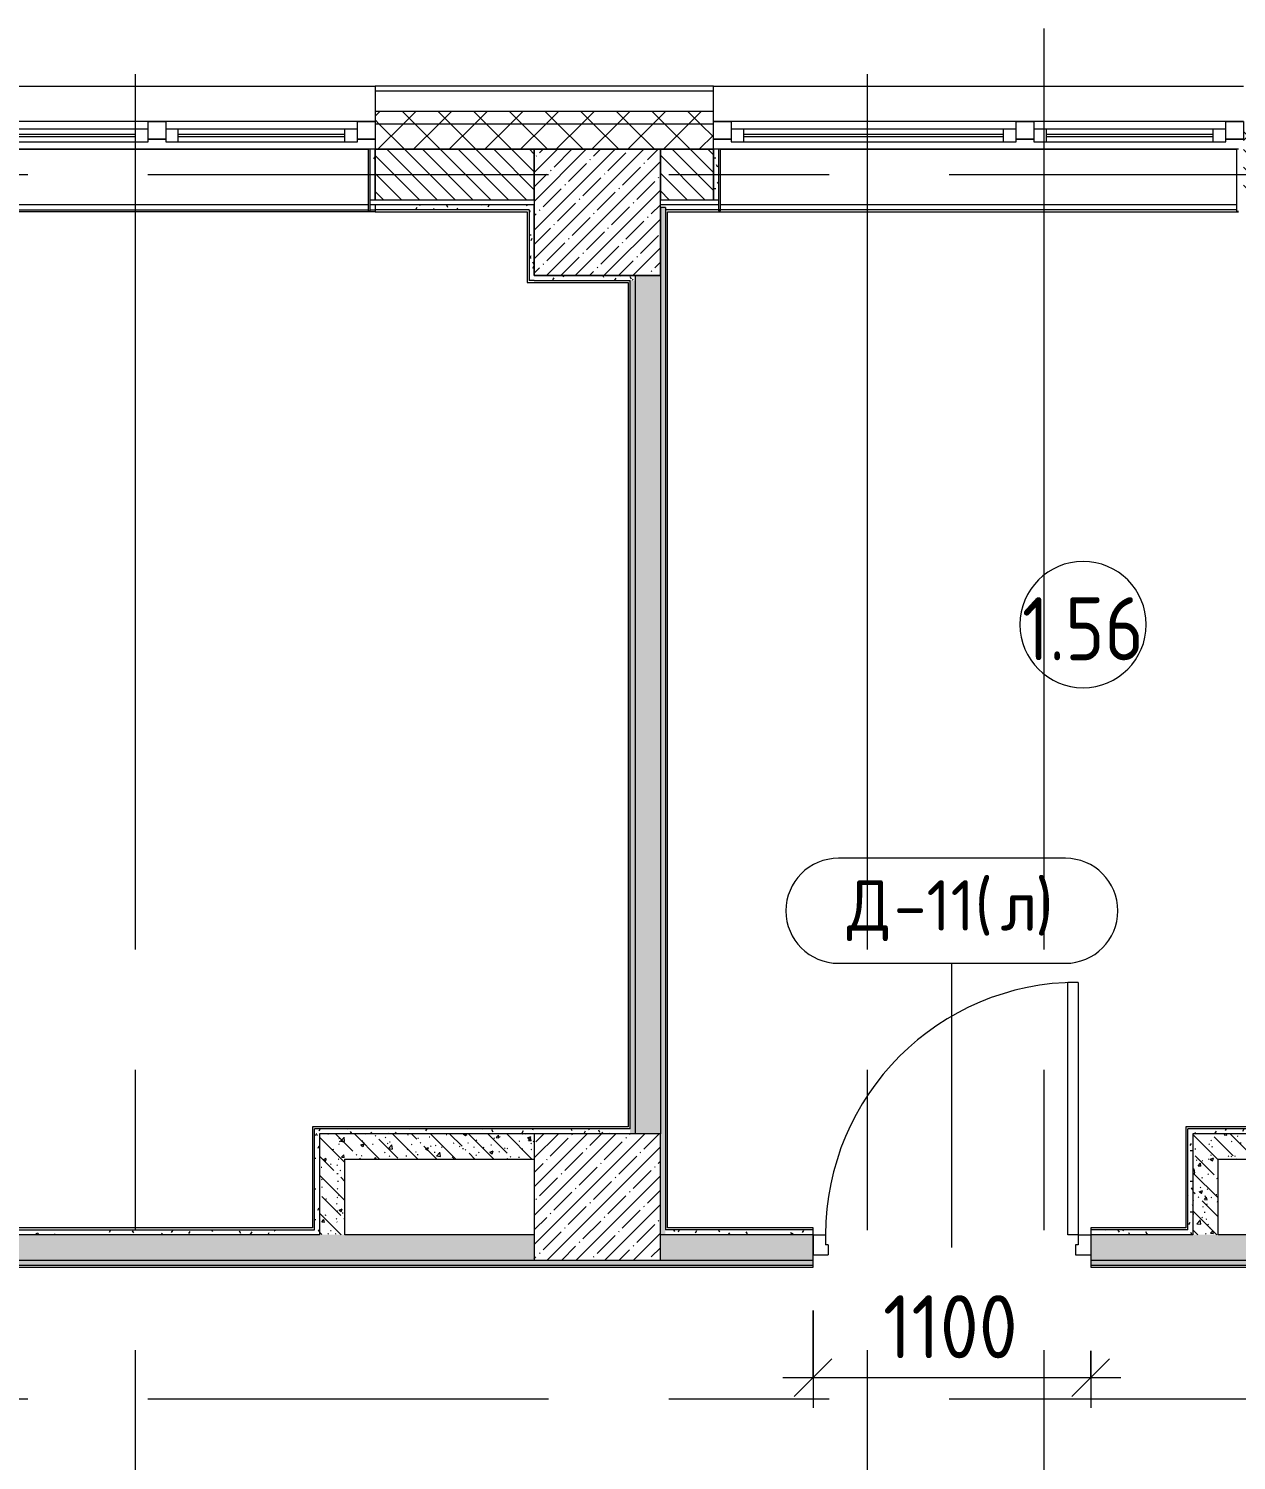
# Model space of a CAD drawing. Header units: millimetres. Extents: x 35848 to 85156, y -2706 to 28205.
# Drawn here: x 71537 to 76322, y 21906 to 27578 of the extents above; entities that cross this region are included whole.
import ezdxf

# ---------------------------------------------------------------- set-up
doc = ezdxf.new("R2010")
doc.units = ezdxf.units.MM
doc.linetypes.add('Осевая', pattern=[3175, 635, -476.25, 1587.5, -476.25])
for name, color, linetype, lineweight in [('A-ANNO-DIMS', 7, 'Continuous', 9), ('A-ANNO-DIMS-100', 7, 'Continuous', 9), ('A-AREA-IDEN', 7, 'Continuous', 9), ('A-DOOR-IDEN', 7, 'Continuous', 9), ('A-GLAZ', 7, 'Continuous', 9), ('A-GLAZ-1', 7, 'Continuous', 13), ('A-WALL', 7, 'Continuous', 9), ('I-WALL', 7, 'Continuous', 9), ('S-COLS', 7, 'Continuous', 9), ('Оси', 7, 'Continuous', 9), ('Оси-2', 7, 'Осевая', 9)]:
    doc.layers.add(name, color=color, linetype=linetype, lineweight=lineweight)
for name, color, linetype, lineweight, true_color in [('A-DOOR-1', 1, 'Continuous', 9, 0xff0000), ('A-DOOR-2', 1, 'Continuous', 13, 0xff0000), ('A-DOOR-FRAM-1', 1, 'Continuous', 13, 0xff0000), ('A-WALL-1', 7, 'Continuous', 9, 0x3c3c3c), ('A-WALL-FNSH-1', 7, 'Continuous', 9, 0x3c3c3c)]:
    doc.layers.add(name, color=color, linetype=linetype, lineweight=lineweight, true_color=true_color)
doc.styles.add('GOST Common', font='GOST_Common.ttf', dxfattribs={"height": 200})
doc.styles.add('GOST Common_1', font='GOST_Common.ttf', dxfattribs={"width": 0.9, "height": 250})
doc.styles.add('ISOCPEUR', font='isocpeur.ttf', dxfattribs={"width": 0.9, "height": 250})
doc.dimstyles.new('ISO-2_5_0_9К_БОЛЬШОЙ', dxfattribs={"dimscale": 304.8, "dimtxt": 248.995294, "dimasz": 0.492126, "dimexe": 0.393701, "dimexo": 0.984252, "dimgap": 0, "dimtad": 1, "dimdec": 0, "dimrnd": 10, "dimzin": 0, "dimdsep": 46, "dimtxsty": 'ISOCPEUR', "dimblk1": 'OBLIQUE', "dimblk2": 'OBLIQUE', "dimsah": 1, "dimcen": 0.09, "dimdle": 0.393701, "dimazin": 0, "dimtfac": 1, "dimtdec": 4, "dimtix": 1, "dimtmove": 0, "dimatfit": 3, "dimfxl": 1, "dimtvp": 1, "dimtolj": 1, "dimtzin": 0, "dimarcsym": 2})
pattern_1 = [(135, (0, 0), (-75.43415, -75.43415), [106.68, -17.78, 3.556, -17.78]), (135, (0, 75.39), (-75.43415, -75.43415), []), (50, (0, 0), (127.52922, -11.15758), [13.335, -146.685]), (355, (0, 0), (-24.66966, 133.74002), [10.668, -117.348]), (100.451, (10.63, -0.93), (102.85973, 122.58178), [11.333, -124.663]), (46.184, (0, 35.56), (189.75516, -29.43036), [20.002, -220.027]), (96.636, (15.81, 33.1), (166.1822, 173.1996), [17, -186.995]), (351.184, (0, 35.56), (166.18393, 173.19757), [16.002, -176.022]), (21, (17.78, 26.67), (106.13027, -71.58603), [13.335, -146.685]), (326, (17.78, 26.67), (43.26188, 128.93175), [10.668, -117.348]), (71.451, (26.62, 20.7), (149.39198, 57.34505), [11.333, -124.663]), (37.5, (0, 0), (2.162228, 59.188357), [3.353, -112.573, 3.353, -115.773, -117.793]), (37.5, (0, 0), (2.162228, 59.188357), [-235.052, 3.353, -114.44]), (7.5, (0, 0), (46.773857, 70.126152), [3.353, -64.567, 3.353, -109.906, -44.894]), (7.5, (0, 0), (46.773857, 70.126152), [-181.178, 3.353, -41.542]), (327.5, (-39.65, 0), (94.91367, -4.010093), [3.353, -41.097, 3.353, -135.331, -184.023]), (327.5, (-39.65, 0), (94.91367, -4.010093), [-183.134, 3.353, -180.67]), (317.5, (-57.43, 0), (103.69057, 17.79882), [3.353, -54.432, 3.353, -88.748, -130.683]), (317.5, (-57.43, 0), (103.69057, 17.79882), [-149.885, 3.353, -127.33])]
pattern_2 = [(45, (0, 0), (-70.71068, 70.71068), []), (135, (0, 0), (-70.71068, -70.71068), [])]
pattern_3 = [(0, (0, 0), (121.92, 30.48), [10.058, -81.382, 10.058, -81.382, -487.68]), (0, (0, 0), (121.92, 30.48), [-182.88, 10.058, -172.822, 10.058, -81.382, -213.36]), (0, (0, 0), (121.92, 30.48), [-457.2, 10.058, -50.902, 10.058, -142.342]), (120, (45.72, 15.24), (-87.356454, 90.345817), [10.058, -81.382, 10.058, -81.382, -487.68]), (120, (45.72, 15.24), (-87.356454, 90.345817), [-182.88, 10.058, -172.822, 10.058, -81.382, -213.36]), (120, (45.72, 15.24), (-87.356454, 90.345817), [-457.2, 10.058, -50.902, 10.058, -142.342]), (240, (60.96, 76.2), (-34.563546, -120.825817), [10.058, -81.382, 10.058, -81.382, -487.68]), (240, (60.96, 76.2), (-34.563546, -120.825817), [-182.88, 10.058, -172.822, 10.058, -81.382, -213.36]), (240, (60.96, 76.2), (-34.563546, -120.825817), [-457.2, 10.058, -50.902, 10.058, -142.342])]

# ---------------------------------------------------------------- blocks, each defined once
blk = doc.blocks.new('110_Дверь_СКБ_1Ст_Внутренняя1 - Д-11 1100x2100h_кладовые _все__ коридор _между помещениями блока столовой__ моечные _все_-32089444-План заполнения и маркировки дверных проемов 1 этажа в осях 12-23')
at = {"layer": 'A-DOOR-1'}
blk.add_arc((512.5, 50), 1000, 90, 180, dxfattribs=at)
at = {"layer": 'A-DOOR-2'}
for p, q in [((512.5, 1050), (472.5, 1050)), ((472.5, 50), (472.5, 1050)), ((512.5, 1050), (512.5, 50)), ((512.5, 50), (472.5, 50))]:
    blk.add_line(p, q, dxfattribs=at)
at = {"layer": 'A-DOOR-FRAM-1'}
for p, q in [((-537.5, 50), (-537.5, -30)), ((-537.5, 50), (-487.5, 50)), ((-487.5, 50), (-487.5, 10)), ((-477.5, 10), (-487.5, 10)), ((-477.5, 10), (-477.5, -30)), ((502.5, 10), (502.5, -30)), ((512.5, 10), (502.5, 10)), ((512.5, 50), (512.5, 10)), ((512.5, 50), (562.5, 50)), ((562.5, 50), (562.5, -30)), ((-537.5, -30), (-477.5, -30)), ((502.5, -30), (562.5, -30))]:
    blk.add_line(p, q, dxfattribs=at)
blk = doc.blocks.new('BSC_Колонна _Прямоугольная - 500х500-V24-План заполнения и маркировки дверных проемов 1 этажа в осях 12-23')
at = {"layer": 'S-COLS'}
h = blk.add_hatch(dxfattribs=at)
h.set_pattern_fill('FP_33', color=256, style=0, pattern_type=2)
h.set_pattern_definition([(45, (-73790, -22950), (-57.02463, 57.02463), []), (45, (-73732.975, -22950), (-57.02463, 57.02463), [100.806, -20.161, 3.353, -16.808])])
h.paths.add_polyline_path([(-250, -250), (250, -250), (250, 250), (-250, 250), (-250, 226.2)])
for p, q in [((250, 250), (-250, 250)), ((-250, 250), (-250, -250)), ((250, -250), (250, 250)), ((-250, -250), (250, -250))]:
    blk.add_line(p, q, dxfattribs=at)
blk = doc.blocks.new('120_Окно_СКБ_2Ст - 120_Окно_СКБ_2Ст 2100х2400 _мал створка справа_-19092174-План заполнения и маркировки дверных проемов 1 этажа в осях 12-23')
at = {"layer": 'A-GLAZ'}
for p, q in [((1050, -5), (-1050, -5)), ((-930, -55), (100, -55)), ((270, -55), (930, -55)), ((-1050, -75), (-980, -75)), ((100, -65), (-930, -65)), ((150, -75), (220, -75)), ((930, -65), (270, -65)), ((980, -75), (1050, -75))]:
    blk.add_line(p, q, dxfattribs=at)
at = {"layer": 'A-GLAZ-1'}
for p, q in [((-1050, -75), (-1050, -5)), ((-1050, -5), (-980, -5)), ((-980, -5), (-980, -75)), ((150, -35), (-980, -35)), ((-980, -35), (-980, -85)), ((-930, -85), (-930, -35)), ((100, -85), (100, -35)), ((150, -75), (150, -5)), ((150, -5), (220, -5)), ((150, -85), (150, -35)), ((220, -5), (220, -75)), ((980, -35), (220, -35)), ((220, -35), (220, -85)), ((270, -85), (270, -35)), ((930, -85), (930, -35)), ((980, -75), (980, -5)), ((980, -5), (1050, -5)), ((980, -85), (980, -35)), ((1050, -5), (1050, -75)), ((-980, -75), (-1050, -75)), ((-980, -85), (150, -85)), ((220, -75), (150, -75)), ((220, -85), (980, -85)), ((1050, -75), (980, -75))]:
    blk.add_line(p, q, dxfattribs=at)
blk = doc.blocks.new('М_двери - Типоразмер_рамка-25223575-План заполнения и маркировки дверных проемов 1 этажа в осях 12-23')
at = {"layer": 'A-DOOR-IDEN'}
for p, q in [((4.496, 2.08), (-4.496, 2.08)), ((-4.496, -2.08), (4.496, -2.08))]:
    blk.add_line(p, q, dxfattribs=at)
for centre, start, end in [((-4.496, 0), 90, 270), ((4.496, 0), 270, 90)]:
    blk.add_arc(centre, 2.08, start, end, dxfattribs=at)
blk = doc.blocks.new('DIMBLOCK36-План заполнения и маркировки дверных проемов 1 этажа в осях 12-23')
at = {"layer": 'A-ANNO-DIMS-100'}
for p, q in [((74644.8, 22500), (74644.8, 22114.1)), ((74644.8, 22234.1), (74644.8, 22500)), ((75744.8, 22340), (75744.8, 22114.1)), ((75744.8, 22234.1), (75744.8, 22340)), ((74524.8, 22234.1), (75864.8, 22234.1))]:
    blk.add_line(p, q, dxfattribs=at)
at = {"layer": 'A-ANNO-DIMS-100', "lineweight": 20}
for p, q in [((74644.8, 22234.1), (74719.8, 22309.1)), ((75744.8, 22234.1), (75819.8, 22309.1)), ((74644.8, 22234.1), (74569.8, 22159.1)), ((75744.8, 22234.1), (75669.8, 22159.1))]:
    blk.add_line(p, q, dxfattribs=at)
at = {"layer": 'A-ANNO-DIMS-100', "color": 0, "insert": (74921.9, 22560.7), "char_height": 250, "width": 655.049, "attachment_point": 1, "line_spacing_factor": 1.149209, "style": 'ISOCPEUR'}
blk.add_mtext('1100', dxfattribs=at)
blk = doc.blocks.new('_Oblique')
at = {"color": 0, "linetype": 'ByBlock', "lineweight": -2}
blk.add_line((-0.5, -0.5), (0.5, 0.5), dxfattribs=at)
blk = doc.blocks.new('Марка_Помещения - Номер-25198446-План заполнения и маркировки дверных проемов 1 этажа в осях 12-23')
at = {"layer": 'A-AREA-IDEN'}
for start, end in [(360, 180), (180, 360)]:
    blk.add_arc((0, 0), 2.5, start, end, dxfattribs=at)

msp = doc.modelspace()

# ---------------------------------------------------------------- hatches: boundary and pattern name
at = {"layer": 'A-WALL'}
h = msp.add_hatch(dxfattribs=at)
h.set_pattern_fill('FP_17', color=256, style=0, pattern_type=2)
h.set_pattern_definition(pattern_2)
h.paths.add_polyline_path([(84510.7, 27200), (84510.7, 27250), (80350, 27250), (80350, 27200), (83385.8, 27200)])
h.paths.add_polyline_path([(70313.8, 27200), (70810, 27200), (70810, 27250), (68210, 27250), (68210, 27200), (68861.3, 27200)])
h.paths.add_polyline_path([(73218.7, 27200), (74250, 27200), (74250, 27250), (72910, 27250), (72910, 27200)])
h.paths.add_polyline_path([(77250, 27200), (77250, 27250), (76350, 27250), (76350, 27200), (76849.8, 27200)])
h.paths.add_polyline_path([(57241.7, 27200), (57705, 27200), (57705, 27250), (56860, 27250), (56860, 27200)])
h.paths.add_polyline_path([(66682.6, 27200), (67110, 27200), (67110, 27250), (66160, 27250), (66160, 27200)])
h.paths.add_polyline_path([(60005, 27200), (61060, 27200), (61060, 27250), (60005, 27250)])
h.paths.add_polyline_path([(54760, 27200), (54760, 27250), (53860, 27250), (53860, 27200), (54336.8, 27200)])
h.paths.add_polyline_path([(51760, 27200), (51760, 27250), (50860, 27250), (50860, 27200), (51431.9, 27200)])
h.paths.add_polyline_path([(48527, 27200), (48760, 27200), (48760, 27250), (47660, 27250), (47660, 27200), (47800.7, 27200)])
h.paths.add_polyline_path([(44169.6, 27200), (44560, 27200), (44560, 27250), (42160, 27250), (42160, 27200), (42717.1, 27200)])
h = msp.add_hatch(dxfattribs=at)
h.set_pattern_fill('FP_17', color=256, style=0, pattern_type=2)
h.set_pattern_definition(pattern_2)
h.paths.add_polyline_path([(84510.7, 27100), (84510.7, 27200), (80350, 27200), (80350, 27100), (83385.8, 27100)])
h.paths.add_polyline_path([(76849.8, 27100), (77250, 27100), (77250, 27200), (76350, 27200), (76350, 27100), (76750, 27100)])
h.paths.add_polyline_path([(70310, 27100), (70810, 27100), (70810, 27200), (68210, 27200), (68210, 27100), (68861.3, 27100)])
h.paths.add_polyline_path([(72910, 27100), (74250, 27100), (74250, 27200), (72910, 27200)])
h.paths.add_polyline_path([(66760, 27100), (67110, 27100), (67110, 27200), (66160, 27200), (66160, 27100), (66682.6, 27100)])
h.paths.add_polyline_path([(61060, 27100), (61060, 27200), (60005, 27200), (60005, 27100), (60872.8, 27100)])
h.paths.add_polyline_path([(51431.9, 27100), (51760, 27100), (51760, 27200), (50860, 27200), (50860, 27100)])
h.paths.add_polyline_path([(54160, 27100), (54760, 27100), (54760, 27200), (53860, 27200), (53860, 27100)])
h.paths.add_polyline_path([(57241.7, 27100), (57705, 27100), (57705, 27200), (56860, 27200), (56860, 27100)])
h.paths.add_polyline_path([(48160, 27100), (48760, 27100), (48760, 27200), (47660, 27200), (47660, 27100), (47800.7, 27100)])
h.paths.add_polyline_path([(44560, 27100), (44560, 27200), (42160, 27200), (42160, 27100), (44169.6, 27100)])
h = msp.add_hatch(dxfattribs=at)
h.set_pattern_fill('FP_21', color=256, style=0, pattern_type=2)
h.set_pattern_definition([(135, (0, 0), (-35.35534, -35.35534), [])])
h.paths.add_polyline_path([(74040, 26900), (74250, 26900), (74250, 27100), (74040, 27100)])
h.paths.add_polyline_path([(73540, 26900), (73540, 27100), (72910, 27100), (72910, 26900), (73218.7, 26900)])
h.paths.add_polyline_path([(80650, 26900), (80650, 27100), (80350, 27100), (80350, 26900), (80480.9, 26900)])
h.paths.add_polyline_path([(76350, 26900), (76750, 26900), (76750, 27100), (76350, 27100)])
h.paths.add_polyline_path([(66760, 26900), (67060, 26900), (67060, 27100), (66760, 27100)])
h.paths.add_polyline_path([(68410, 26900), (70310, 26900), (70310, 27100), (68206, 27100), (68206, 26900), (68310, 26900)])
h.paths.add_polyline_path([(57550, 26900), (57705, 26900), (57705, 27100), (56860, 27100), (56860, 26900), (57350, 26900)])
h.paths.add_polyline_path([(60146.6, 26900), (60160, 26900), (60160, 27100), (60005, 27100), (60005, 26900)])
h.paths.add_polyline_path([(60872.8, 26900), (61060, 26900), (61060, 27100), (60760, 27100), (60760, 26900)])
h.paths.add_polyline_path([(53860, 26900), (54160, 26900), (54160, 27100), (53860, 27100), (53860, 26965.3)])
h.paths.add_polyline_path([(51760, 26900), (51760, 27100), (50860, 27100), (50860, 26900), (51600, 26900)])
h.paths.add_polyline_path([(47800.7, 26900), (48160, 26900), (48160, 27100), (47660, 27100), (47660, 26900)])
h.paths.add_polyline_path([(44169.6, 26900), (44560, 26900), (44560, 27100), (42760, 27100), (42760, 26900), (42780, 26900)])
at = {"layer": 'I-WALL'}
h = msp.add_hatch(dxfattribs=at)
h.set_pattern_fill('FP_58', color=256, style=0, pattern_type=2)
h.set_pattern_definition(pattern_3)
h.paths.add_polyline_path([(72890, 26900), (72910, 26900), (72910, 27100), (72890, 27100)])
h = msp.add_hatch(dxfattribs=at)
h.set_pattern_fill('FP_58', color=256, style=0, pattern_type=2)
h.set_pattern_definition(pattern_3)
h.paths.add_polyline_path([(74250, 26900), (74270, 26900), (74270, 27100), (74250, 27100)])
h = msp.add_hatch(dxfattribs=at)
h.set_pattern_fill('FP_58', color=256, style=0, pattern_type=2)
h.set_pattern_definition(pattern_3)
h.paths.add_polyline_path([(70838, 26860), (70838, 26880), (70830, 26880), (70830, 26860)])
h.paths.add_polyline_path([(73512, 26860), (73540, 26860), (73540, 26880), (72910, 26880), (72910, 26860), (73218.7, 26860)])
h = msp.add_hatch(dxfattribs=at)
h.set_pattern_fill('FP_58', color=256, style=0, pattern_type=2)
h.set_pattern_definition(pattern_3)
h.paths.add_polyline_path([(73540, 26580), (73540, 26860), (73520, 26860), (73520, 26580)])
h = msp.add_hatch(dxfattribs=at)
h.set_pattern_fill('FP_58', color=256, style=0, pattern_type=2)
h.set_pattern_definition(pattern_3)
h.paths.add_polyline_path([(74060, 22800), (74060, 26870), (74040, 26870), (74040, 22800)])
h = msp.add_hatch(dxfattribs=at)
h.set_pattern_fill('FP_58', color=256, style=0, pattern_type=2)
h.set_pattern_definition(pattern_3)
h.paths.add_polyline_path([(73940, 26580), (73940, 26600), (73540, 26600), (73540, 26580), (73920, 26580)])
h = msp.add_hatch(dxfattribs=at)
h.set_pattern_fill('FP_58', color=256, style=0, pattern_type=2)
h.set_pattern_definition(pattern_3)
h.paths.add_polyline_path([(73940, 23200), (73940, 26580), (73920, 26580), (73920, 23200)])
h = msp.add_hatch(dxfattribs=at)
h.set_pattern_fill('FP_22', color=256, style=0, pattern_type=2)
h.set_pattern_definition(pattern_1)
h.paths.add_polyline_path([(74040, 23200), (74040, 26600), (73940, 26600), (73940, 23200)])
h = msp.add_hatch(dxfattribs=at)
h.set_pattern_fill('FP_58', color=256, style=0, pattern_type=2)
h.set_pattern_definition(pattern_3)
h.paths.add_polyline_path([(73540, 23200), (73920, 23200), (73920, 23220), (72670, 23220), (72670, 23200), (73218.7, 23200)])
h = msp.add_hatch(dxfattribs=at)
h.set_pattern_fill('FP_58', color=256, style=0, pattern_type=2)
h.set_pattern_definition(pattern_3)
h.paths.add_polyline_path([(72690, 22800), (72690, 23200), (72670, 23200), (72670, 22800)])
h = msp.add_hatch(dxfattribs=at)
h.set_pattern_fill('FP_22', color=256, style=0, pattern_type=2)
h.set_pattern_definition(pattern_1)
h.paths.add_polyline_path([(73218.7, 23100), (73540, 23100), (73540, 23200), (72690, 23200), (72690, 23100), (72790, 23100)])
h = msp.add_hatch(dxfattribs=at)
h.set_pattern_fill('FP_58', color=256, style=0, pattern_type=2)
h.set_pattern_definition(pattern_3)
h.paths.add_polyline_path([(76150, 23200), (77130, 23200), (77130, 23220), (76130, 23220), (76130, 23200)])
h = msp.add_hatch(dxfattribs=at)
h.set_pattern_fill('FP_58', color=256, style=0, pattern_type=2)
h.set_pattern_definition(pattern_3)
h.paths.add_polyline_path([(76150, 22800), (76150, 23200), (76130, 23200), (76130, 22800)])
h = msp.add_hatch(dxfattribs=at)
h.set_pattern_fill('FP_22', color=256, style=0, pattern_type=2)
h.set_pattern_definition(pattern_1)
h.paths.add_polyline_path([(76750, 23100), (76750, 23200), (76150, 23200), (76150, 23100), (76250, 23100)])
h = msp.add_hatch(dxfattribs=at)
h.set_pattern_fill('FP_22', color=256, style=0, pattern_type=2)
h.set_pattern_definition(pattern_1)
h.paths.add_polyline_path([(72690, 22800), (72790, 22800), (72790, 23100), (72690, 23100)])
h = msp.add_hatch(dxfattribs=at)
h.set_pattern_fill('FP_22', color=256, style=0, pattern_type=2)
h.set_pattern_definition(pattern_1)
h.paths.add_polyline_path([(76150, 22800), (76250, 22800), (76250, 23100), (76150, 23100)])
h = msp.add_hatch(dxfattribs=at)
h.set_pattern_fill('FP_58', color=256, style=0, pattern_type=2)
h.set_pattern_definition(pattern_3)
h.paths.add_polyline_path([(71160, 22800), (72670, 22800), (72670, 22820), (71160, 22820)])
h = msp.add_hatch(dxfattribs=at)
h.set_pattern_fill('FP_58', color=256, style=0, pattern_type=2)
h.set_pattern_definition(pattern_3)
h.paths.add_polyline_path([(75744.8, 22800), (76130, 22800), (76130, 22820), (75744.8, 22820)])
h.paths.add_polyline_path([(74060, 22800), (74644.8, 22800), (74644.8, 22820), (74060, 22820)])
h = msp.add_hatch(dxfattribs=at)
h.set_pattern_fill('FP_22', color=256, style=0, pattern_type=2)
h.set_pattern_definition(pattern_1)
h.paths.add_polyline_path([(82330, 22700), (82430, 22700), (82430, 22800), (82200, 22800), (82200, 22700)])
h.paths.add_polyline_path([(76123.6, 22700), (76750, 22700), (76750, 22800), (75744.8, 22800), (75744.8, 22700)])
h.paths.add_polyline_path([(74644.8, 22700), (74644.8, 22800), (74040, 22800), (74040, 22700)])
h.paths.add_polyline_path([(77350, 22700), (77350, 22800), (77250, 22800), (77250, 22700)])
h.paths.add_polyline_path([(81250, 22700), (81250, 22800), (81150, 22800), (81150, 22700)])
h.paths.add_polyline_path([(78450, 22700), (80650, 22700), (80650, 22800), (78450, 22800)])
h.paths.add_polyline_path([(73540, 22700), (73540, 22800), (70810, 22800), (70810, 22700), (73218.7, 22700)])
h.paths.add_polyline_path([(68861.3, 22700), (69110, 22700), (69110, 22800), (68310, 22800), (68310, 22700)])
h.paths.add_polyline_path([(70210, 22700), (70310, 22700), (70310, 22800), (70210, 22800)])
h = msp.add_hatch(dxfattribs=at)
h.set_pattern_fill('FP_58', color=256, style=0, pattern_type=2)
h.set_pattern_definition(pattern_3)
h.paths.add_polyline_path([(82330, 22680), (82330, 22700), (82200, 22700), (82200, 22680), (82310, 22680)])
h.paths.add_polyline_path([(77350, 22680), (77350, 22700), (75744.8, 22700), (75744.8, 22680), (76123.6, 22680)])
h.paths.add_polyline_path([(81150, 22680), (81250, 22680), (81250, 22700), (78450, 22700), (78450, 22680), (80650, 22680)])
h.paths.add_polyline_path([(74644.8, 22680), (74644.8, 22700), (70210, 22700), (70210, 22680), (74040, 22680)])
h.paths.add_polyline_path([(68310, 22680), (69110, 22680), (69110, 22700), (68310, 22700)])
at = {"layer": 'S-COLS'}
h = msp.add_hatch(dxfattribs=at)
h.set_pattern_fill('FP_1', color=256, style=0, pattern_type=2)
h.set_pattern_definition([(45, (0, 0), (-57.02463, 57.02463), []), (45, (57.025, 0), (-57.02463, 57.02463), [100.806, -20.161, 3.353, -16.808])])
h.paths.add_polyline_path([(74040, 26600), (74040, 27100), (73540, 27100), (73540, 26600), (73944.9, 26600)])

# ---------------------------------------------------------------- linework, layer by layer
at = {"layer": 'A-DOOR-IDEN'}
msp.add_line((75194.8, 22750), (75194.8, 23875.4), dxfattribs=at)
at = {"layer": 'A-WALL'}
for p, q in [((70810, 27350), (72910, 27350)), ((74250, 27350), (76350, 27350)), ((74250, 27330), (72910, 27330)), ((74250, 27250), (72910, 27250)), ((74250, 27200), (72910, 27200)), ((72882, 27100), (70838, 27100)), ((73540, 27100), (72910, 27100)), ((72910, 27100), (74250, 27100)), ((73540, 26900), (73540, 27100)), ((74250, 27100), (74040, 27100)), ((74040, 27100), (74040, 26900)), ((76322, 27100), (74278, 27100)), ((73520, 26860), (72910, 26860)), ((73520, 26860), (73520, 26580)), ((74060, 26870), (74060, 22820)), ((73540, 26580), (73920, 26580)), ((73920, 23220), (73920, 26580)), ((73920, 23220), (72670, 23220)), ((72670, 22820), (72670, 23220)), ((77130, 23220), (76130, 23220)), ((76130, 22820), (76130, 23220)), ((71180, 22820), (72670, 22820)), ((74644.8, 22820), (74060, 22820)), ((76130, 22820), (75744.8, 22820))]:
    msp.add_line(p, q, dxfattribs=at)
at = {"layer": 'A-WALL-1'}
for p, q in [((72910, 27330), (72910, 27100)), ((74250, 27100), (74250, 27330)), ((72910, 27100), (72890, 27100)), ((72910, 27100), (72910, 26900)), ((72910, 26900), (72910, 27100)), ((74250, 26900), (74250, 27100)), ((74270, 27100), (74250, 27100)), ((74250, 27100), (74250, 26900)), ((72890, 26900), (72910, 26900)), ((72910, 26900), (73540, 26900)), ((74040, 26900), (74250, 26900)), ((74250, 26900), (74270, 26900)), ((73540, 26880), (72910, 26880)), ((72910, 26880), (72910, 26860)), ((73540, 26600), (73540, 26880)), ((74060, 26870), (74040, 26870)), ((74040, 26870), (74040, 23200)), ((74040, 26600), (73540, 26600)), ((73940, 26600), (73940, 23200)), ((73540, 23200), (72690, 23200)), ((72690, 23200), (72690, 22800)), ((76750, 23200), (76150, 23200)), ((76150, 23200), (76150, 22800)), ((72790, 23100), (73540, 23100)), ((72790, 22800), (72790, 23100)), ((76250, 23100), (76750, 23100)), ((76250, 22800), (76250, 23100)), ((74644.8, 22680), (74644.8, 22820)), ((75744.8, 22820), (75744.8, 22680)), ((72690, 22800), (71160, 22800)), ((73540, 22800), (72790, 22800)), ((74644.8, 22800), (74040, 22800)), ((76150, 22800), (75744.8, 22800)), ((76750, 22800), (76250, 22800)), ((70810, 22700), (73540, 22700)), ((74040, 22700), (74644.8, 22700)), ((75744.8, 22700), (76750, 22700)), ((70210, 22680), (74644.8, 22680)), ((75744.8, 22680), (77350, 22680))]:
    msp.add_line(p, q, dxfattribs=at)
at = {"layer": 'A-WALL-FNSH-1'}
for p, q in [((74250, 27350), (72910, 27350)), ((72910, 27350), (72910, 27330)), ((74250, 27330), (74250, 27350)), ((72890, 27100), (72882, 27100)), ((72882, 27100), (72882, 26856)), ((72890, 26856), (72890, 27100)), ((74278, 27100), (74270, 27100)), ((74270, 27100), (74270, 26856)), ((74278, 26856), (74278, 27100)), ((76330, 27100), (76322, 27100)), ((76322, 27100), (76322, 26855)), ((72882, 26856), (72890, 26856)), ((72910, 26860), (72910, 26852)), ((72910, 26852), (73512, 26852)), ((73512, 26852), (73512, 26572)), ((76322, 26860), (74060, 26860)), ((74068, 26852), (76330, 26852)), ((74068, 22828), (74068, 26852)), ((74270, 26856), (74278, 26856)), ((76322, 26855), (76330, 26855)), ((73512, 26572), (73912, 26572)), ((73540, 26580), (73520, 26580)), ((73912, 26572), (73912, 23228)), ((72662, 23228), (72662, 22828)), ((73912, 23228), (72662, 23228)), ((76122, 23228), (76122, 22828)), ((77122, 23228), (76122, 23228)), ((72662, 22828), (71188, 22828)), ((74644.8, 22828), (74068, 22828)), ((74644.8, 22820), (74644.8, 22828)), ((76122, 22828), (75744.8, 22828)), ((75744.8, 22828), (75744.8, 22820)), ((70210, 22672), (74644.8, 22672)), ((74644.8, 22672), (74644.8, 22680)), ((75744.8, 22680), (75744.8, 22672)), ((75744.8, 22672), (77350, 22672))]:
    msp.add_line(p, q, dxfattribs=at)
at = {"layer": 'I-WALL'}
for p, q in [((70838, 27100), (72882, 27100)), ((74278, 27100), (76322, 27100)), ((72882, 26880), (70838, 26880)), ((70838, 26860), (72882, 26860)), ((72910, 26852), (70838, 26852)), ((72910, 26880), (72890, 26880)), ((72890, 26860), (72910, 26860)), ((74270, 26880), (74040, 26880)), ((76322, 26880), (74278, 26880))]:
    msp.add_line(p, q, dxfattribs=at)
at = {"layer": 'S-COLS'}
for p, q in [((74040, 27100), (73540, 27100)), ((73540, 27100), (73540, 26900)), ((74040, 26900), (74040, 27100)), ((73540, 26900), (73540, 26600)), ((74040, 26600), (74040, 26900)), ((73540, 26600), (74040, 26600))]:
    msp.add_line(p, q, dxfattribs=at)
at = {"layer": 'Оси'}
for p, q in [((75560, 25078.1), (75560, 27578.1)), ((71960, 24898.1), (71960, 27398.1)), ((74860, 24898.1), (74860, 27398.1))]:
    msp.add_line(p, q, dxfattribs=at)
at = {"layer": 'Оси-2'}
for p, q in [((39148.5, 27000), (82060, 27000)), ((75560, 593.7), (75560, 25078.1)), ((71960, 593.7), (71960, 24898.1)), ((74860, 593.7), (74860, 24898.1)), ((39148.5, 22150), (82060, 22150))]:
    msp.add_line(p, q, dxfattribs=at)

# ---------------------------------------------------------------- block references
at = {"layer": 'A-AREA-IDEN', "xscale": 99.99999999999993, "yscale": 99.99999999999993, "zscale": 99.99999999999993}
msp.add_blockref('Марка_Помещения - Номер-25198446-План заполнения и маркировки дверных проемов 1 этажа в осях 12-23', (75714.7, 25217.3), dxfattribs=at)
at = {"layer": 'A-DOOR-1'}
msp.add_blockref('110_Дверь_СКБ_1Ст_Внутренняя1 - Д-11 1100x2100h_кладовые _все__ коридор _между помещениями блока столовой__ моечные _все_-32089444-План заполнения и маркировки дверных проемов 1 этажа в осях 12-23', (75182.3, 22750), dxfattribs=at)
at = {"layer": 'A-DOOR-IDEN', "xscale": 99.99999999999993, "yscale": 99.99999999999993, "zscale": 99.99999999999993}
msp.add_blockref('М_двери - Типоразмер_рамка-25223575-План заполнения и маркировки дверных проемов 1 этажа в осях 12-23', (75194.8, 24083.4), dxfattribs=at)
at = {"layer": 'A-GLAZ'}
for p in [(71860, 27215), (75300, 27215)]:
    msp.add_blockref('120_Окно_СКБ_2Ст - 120_Окно_СКБ_2Ст 2100х2400 _мал створка справа_-19092174-План заполнения и маркировки дверных проемов 1 этажа в осях 12-23', p, dxfattribs=at)
at = {"layer": 'S-COLS'}
msp.add_blockref('BSC_Колонна _Прямоугольная - 500х500-V24-План заполнения и маркировки дверных проемов 1 этажа в осях 12-23', (73790, 22950), dxfattribs=at)

# ---------------------------------------------------------------- texts
at = {"layer": 'A-AREA-IDEN', "insert": (75472.9, 25325.8), "char_height": 250, "width": 606.076, "attachment_point": 1, "style": 'GOST Common_1'}
msp.add_mtext('1.56', dxfattribs=at)
at = {"layer": 'A-DOOR-IDEN', "char_height": 200, "attachment_point": 1, "style": 'GOST Common'}
for s, insert, width in [('-11(', (74964.3, 24204.7), 513.08), ('\\fGOST Common|b0|i0|c204|p34|;)', (75526.5, 24204.7), 96.202), ('\\fGOST Common|b0|i0|c204|p34|;Д', (74779.1, 24204.7), 224.472), ('\\fGOST Common|b0|i0|c204|p34|;л', (75387.6, 24204.7), 168.354)]:
    msp.add_mtext(s, dxfattribs=dict(at, insert=insert, width=width))

# ---------------------------------------------------------------- dimensions: what is measured, and where the dimension line sits
at = {"layer": 'A-ANNO-DIMS'}
dim = msp.add_linear_dim(base=(75744.8, 22234.1), p1=(74644.8, 22800), p2=(75744.8, 22640), dimstyle='ISO-2_5_0_9К_БОЛЬШОЙ', override={"dimpost": '<>', "dimfxl": 1111.575459}, dxfattribs=at)
dim.commit()
dim.dimension.update_dxf_attribs({"geometry": 'DIMBLOCK36-План заполнения и маркировки дверных проемов 1 этажа в осях 12-23', "text_midpoint": (75194.8, 22359.1)})

doc.saveas('drawing.dxf')
